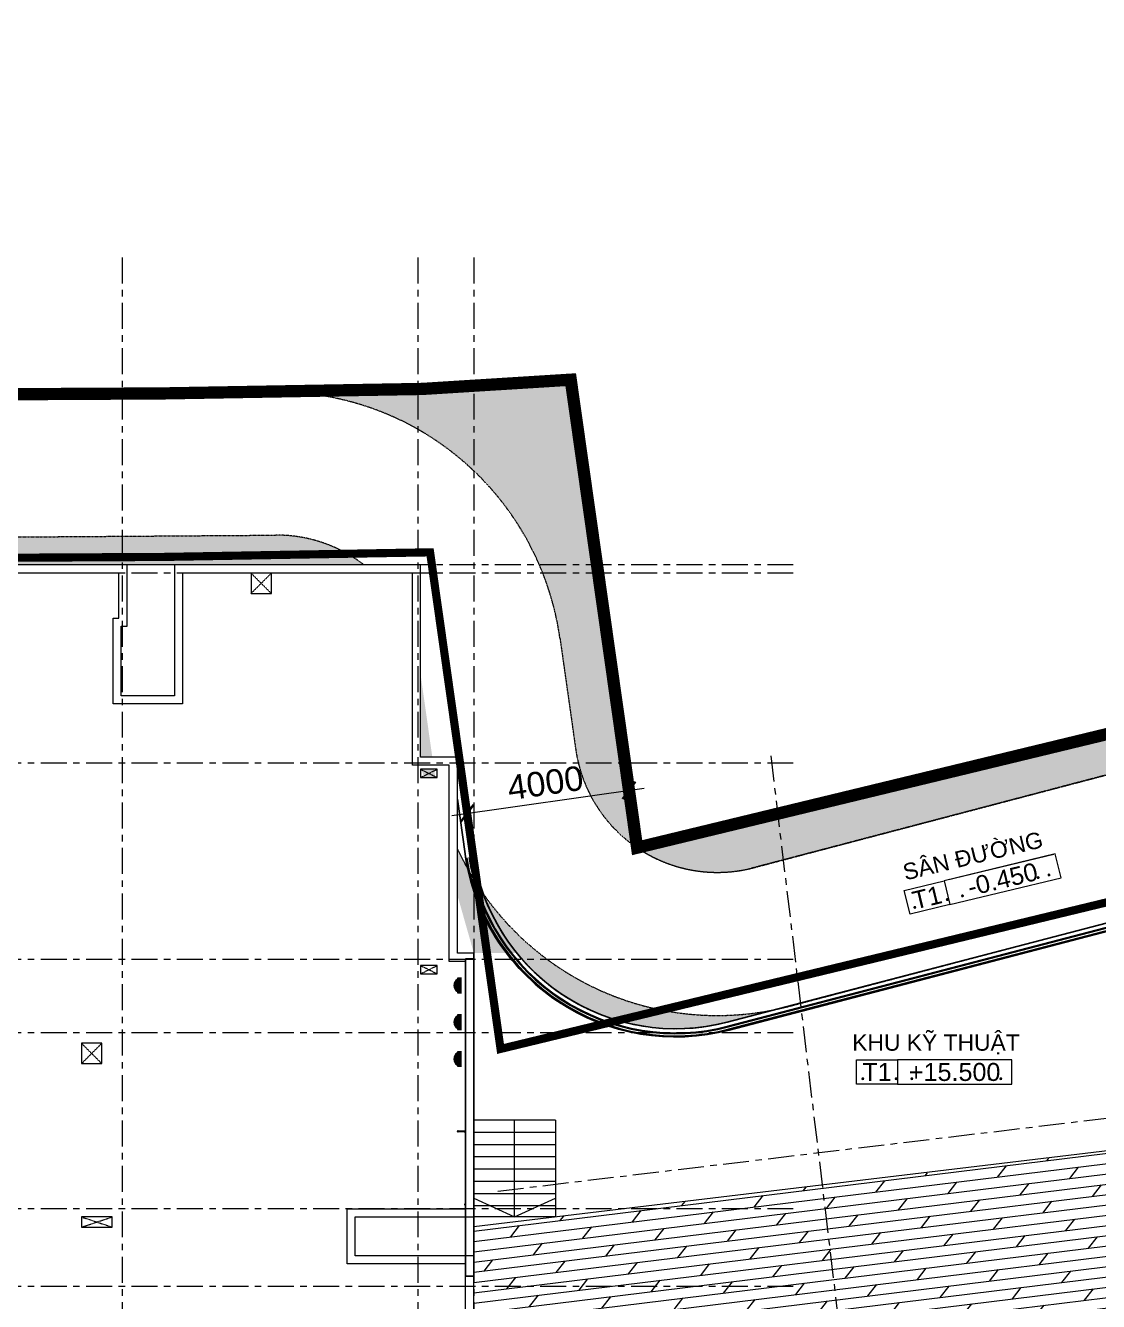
# Model space of a CAD drawing. Header units: millimetres. Extents: x -55734 to 162275, y -23881 to 125548.
# Drawn here: x 30032 to 56286, y 24582 to 55796 of the extents above; entities that cross this region are included whole.
import ezdxf
from ezdxf.enums import TextEntityAlignment as Align
from ezdxf.xclip import XClip

# ---------------------------------------------------------------- set-up
doc = ezdxf.new("R2010")
doc.units = ezdxf.units.MM
doc.header["$XCLIPFRAME"] = 0
for name, pattern in [('20180221 BF$0$2-2', [10, 5, -5]), ('20180221 BF$0$HIDDEN', [0.375, 0.25, -0.125]), ('Dash', [6.349999999999998, 3.174999999999999, -3.174999999999999]), ('gf$0$Dash', [6, 3, -3]), ('Grid Line', [22.224999999999994, 12.7, -3.174999999999999, 3.174999999999999, -3.174999999999999]), ('HIDDEN2', [4.7624999999999975, 3.174999999999999, -1.587499999999999]), ('PHANTOM', [63.50000000000001, 31.75, -6.35, 6.35, -6.35, 6.35, -6.35])]:
    doc.linetypes.add(name, pattern=pattern)
for name, color, linetype, lineweight in [('20180221 BF$0$QHH ÐỀ XUẤT ÐIỀU CHỈNH', 5, '20180221 BF$0$HIDDEN', 30), ('20180221 BF$0$TUONG 2', 2, 'Continuous', 25), ('@ color hatch', 7, 'Continuous', 13), ('A-_DOOR----_E', 7, 'Continuous', 9), ('A-DETL-GENF', 31, 'Continuous', 5), ('A-DETL-GENF-HDLN', 161, 'Dash', 5), ('A1 - dp$0$TUONG 2', 2, 'Continuous', 25), ('CHU', 181, 'Continuous', 5), ('CHU-1', 7, 'Continuous', 9), ('Core - tb$0$$0$FURNITURE', 45, 'Continuous', 5), ('Core - tb$0$$0$TUONG 2', 2, 'Continuous', 25), ('DIM', 1, 'Continuous', 5), ('gf$0$A-_DETA----_E', 8, 'Continuous', 9), ('HATCH-TUONG', 152, 'Continuous', 15), ('Hatch-wall', 251, 'Continuous', 5), ('KI-HIEU-1', 151, 'Continuous', 9), ('M-_SANIFIXR_E', 7, 'Continuous', 9), ('net thay', 137, 'Continuous', 15), ('NET THAY 2', 55, 'Continuous', 5), ('NET-CAT', 3, 'Continuous', 15), ('NET-THAY', 2, 'Continuous', 9), ('TRUC', 225, 'Continuous', 5)]:
    doc.layers.add(name, color=color, linetype=linetype, lineweight=lineweight)
doc.layers.add('CGXD', color=5, linetype='HIDDEN2')
doc.layers.add('RD-AB', color=4, linetype='PHANTOM')
doc.styles.add('Arial', font='Font - TrueType - Arial.ttf')
doc.styles.add('Arial_2', font='Font - TrueType - Arial.ttf', dxfattribs={"height": 800})
doc.styles.add('TA1', font='Font - TrueType - Arial.ttf')
doc.dimstyles.new('D_300_KTx3.0', dxfattribs={"dimtxt": 600, "dimasz": 375, "dimexe": 375, "dimexo": 375, "dimgap": 160, "dimtad": 1, "dimdec": 0, "dimzin": 9, "dimtxsty": 'TA1', "dimblk": 'ARCHTICK', "dimcen": 1, "dimdle": 375, "dimclrd": 256, "dimclre": 256, "dimclrt": 7, "dimadec": 0, "dimazin": 0, "dimtfac": 1, "dimtdec": 0, "dimtix": 1, "dimtmove": 1, "dimatfit": 3, "dimldrblk": 'ARCHTICK', "dimfxl": 0, "dimtolj": 1, "dimtzin": 0, "dimlwd": -1, "dimlwe": -1, "dimarcsym": 0})

# ---------------------------------------------------------------- blocks, each defined once
blk = doc.blocks.new('A$C56D52FB6')
at = {"layer": '@ color hatch', "ltscale": 0.5}
h = blk.add_hatch(dxfattribs=at)
h.set_pattern_fill('CROSS', color=139, scale=300)
h.set_pattern_definition([(0, (1237249.933418004, 279981.0874234497), (75, 75), [37.5, -112.5]), (90, (1237268.683418004, 279962.3374234497), (-74.99999999999999, 75), [37.5, -112.5])])
edge = h.paths.add_edge_path()
edge.add_arc((-52597.310154418, 25723.53869515624), 46.87546880460491, 183.5624257014222, 278.07708567209573, ccw=False)
edge.add_line((-52644.09504535748, 25720.62604079636), (-56182.68269464677, 25500.32665487302))
edge.add_arc((-56229.46758558625, 25497.41400051322), 46.8754688044698, -93.69928789162901, 3.562425701315817, ccw=False)
edge.add_arc((-56229.46758558625, 25497.41400051311), 46.87546880442402, 180.9895551796761, 266.30071210836184, ccw=False)
edge.add_line((-56276.33606338595, 25496.60445472577), (-61272.89652601165, 25410.30029756199))
edge.add_line((-61272.89652601165, 25410.30029756199), (-59841.04828947411, 25420.2689965839))
edge.add_arc((-59792.31463163556, 18420.43863931146), 6999.999999999938, 8.07708567204719, 90.39889363869833, ccw=False)
edge.add_line((-52861.75512698084, 19403.97559969324), (-52475.04244915862, 16678.97864196693))
edge.add_arc((-49009.7626968273, 17170.74712215846), 3500.000000003901, 188.0770856720485, 235.8469762005622)
edge.add_line((-50974.68045735476, 14274.35312368528), (-50972.59273299692, 14274.85784044471))
edge.add_line((-50972.59273299692, 14274.85784044471), (-52590.72390354588, 25677.12823431926))
h = blk.add_hatch(dxfattribs=at)
h.set_pattern_fill('CROSS', color=139, scale=300)
h.set_pattern_definition([(0, (590434.301906613, 100508.9166380081), (75, 75), [37.5, -112.5]), (90, (590453.051906613, 100490.1666380081), (-74.99999999999999, 75), [37.5, -112.5])])
edge = h.paths.add_edge_path()
edge.add_line((-59817.59995359102, 21923.59020676541), (-94123.51714234857, 21684.7482999222))
edge.add_arc((-94120.03616678866, 21184.76041725987), 500.0000000000103, 90.39889363870016, 179.1704710148115)
edge.add_line((-94619.98376449593, 21191.99917038056), (-57651.47329952149, 21191.86303680418))
edge.add_arc((-59793.23312467186, 18423.67502812914), 3500.000000000063, 52.27071439056644, 90.39889363869638)
edge = h.paths.add_edge_path()
edge.add_line((-55369.25588797701, 14246.7787336302), (-55369.25588797701, 13109.24581865161))
edge.add_line((-55369.25588797701, 13109.24581865161), (-54967.5488735562, 11695.10189249742))
edge.add_line((-54967.5488735562, 11695.10189249742), (-53917.02647144802, 11695.10189249742))
edge.add_arc((-50042.64134364434, 14825.48009479875), 4980.976591792983, 218.9370929753434, 284.8108236153007)
edge.add_line((-48769.36229801563, 10009.99587408403), (-47560.50112462021, 10325.84670025032))
edge.add_arc((-49010.68118985348, 17173.98351099089), 7000.000000015716, 204.7192388989766, 281.9564752419077, ccw=False)
edge = h.paths.add_edge_path()
edge.add_line((-55941.43878153054, 16191.84238405423), (-56244.9098013091, 16191.84238405422))
edge.add_line((-56244.9098013091, 16191.84238405422), (-56188.09705304616, 15991.84238405423))
edge.add_line((-56188.09705304616, 15991.84238405423), (-55910.14075972016, 15991.84238405423))
edge.add_arc((-49010.68118985922, 17173.98351099017), 7000.000000009936, 188.0770856720454, 189.7225495527698, ccw=False)
edge.add_line((-55941.24069452402, 16190.44655060718), (-55941.43878153054, 16191.84238405423))
edge = h.paths.add_edge_path()
edge.add_line((-57665.19796658882, 21191.73486841863), (-57651.30765431184, 21191.73486841862))
edge.add_arc((-59793.23312467171, 18423.67502812916), 3499.999999999955, 52.26728579717206, 52.27071439056808)
edge.add_line((-57651.47329952149, 21191.86303680418), (-57665.23438897462, 21191.86308747829))
edge.add_line((-57665.23438897462, 21191.86308747829), (-57665.19796658882, 21191.73486841863))
h.paths.add_polyline_path([(-56269.25588797701, 18501.82772714684), (-56269.25588797701, 16491.73486841851), (-55983.99744397544, 16491.73486841851)])
h = blk.add_hatch(dxfattribs=at)
h.set_pattern_fill('CROSS', color=139, scale=300)
h.set_pattern_definition([(0, (266422.9927652581, 100505.680249034), (75, 75), [37.5, -112.5]), (90, (266441.7427652581, 100486.930249034), (-74.99999999999999, 75), [37.5, -112.5])])
edge = h.paths.add_edge_path()
edge.add_line((-50972.45489764104, 14274.83711913933), (-34358.69779159851, 18291.28767043402))
edge.add_line((-34358.69779159851, 18291.28767043402), (-26870.79874875647, 20031.79562566728))
edge.add_line((-26870.79874875647, 20031.79562566728), (-20664.24176168814, 21795.03478807406))
edge.add_line((-20664.24176168814, 21795.03478807406), (-18690.18954590923, 15594.80901044124))
edge.add_arc((-17090.48040331993, 18707.83497549678), 3499.999999999109, 216.3524948346997, 242.8024589970868, ccw=False)
edge.add_arc((-25547.02854208468, 12483.94603234741), 6999.999999996249, 36.35249483465213, 102.7523131960874)
edge.add_line((-27092.1862276789, 19311.27989898944), (-48184.4457514041, 13768.79811309597))
edge.add_arc((-49006.89368788648, 17170.79449636478), 3499.999999999739, 235.83424668101628, 283.59074592841216, ccw=False)
at = {"layer": 'gf$0$A-_DETA----_E'}
blk.add_line((-34358.69779159851, 18291.28767043402), (-50972.45489764104, 14274.83711913934), dxfattribs=at)
at = {"layer": 'gf$0$A-_DETA----_E', "color": 190, "linetype": 'gf$0$Dash', "elevation": -6.706806565628018e-05}
for points in [[(-70865.0151231903, 25343.51881817078), (-59841.04828965787, 25420.26899642749, -0.3754859594212102), (-52861.75512716448, 19403.97559953666), (-52475.04244933674, 16678.97864177139, 0.4486096833341657), (-48120.25390073233, 13785.66601494256), (-38974.47380242917, 16188.93246230492)], [(-94619.11767393624, 21191.78821454115), (-94619.11767393624, 21181.52402828572, -0.4121759045981699), (-94122.59864949615, 21681.51191094803), (-59816.68146073866, 21920.35381779125, -0.1675442430971538), (-57654.57816310559, 21191.73486841863, -0.1675442430971538)], [(-55369.25588797701, 14245.53835097983, 0.3640774437279991), (-47230.7451044675, 10400.58490788359), (-38084.96500615916, 12803.85135524732)]]:
    blk.add_lwpolyline(points, format="xyb", dxfattribs=at)
at = {"layer": 'gf$0$A-_DETA----_E', "color": 190, "linetype": 'gf$0$Dash'}
blk.add_lwpolyline([(-50972.45489764104, 14274.83711913933), (-34358.69779159851, 18291.28767043402), (-26870.79874875647, 20031.79562566728), (-20664.24176168814, 21795.03478807406), (-18690.18954590923, 15594.80901044124, -0.115924881621918), (-19909.32978290756, 16633.20532777837, 0.298112084596343), (-27092.1862276789, 19311.27989898944), (-48184.44575140411, 13768.79811309597, -0.2114463366983028)], format="xyb", close=True, dxfattribs=at)
blk = doc.blocks.new('_ARCHTICK')
at = {"color": 0, "linetype": 'ByBlock', "const_width": 0.15}
blk.add_lwpolyline([(-0.5, -0.5), (0.5, 0.5)], dxfattribs=at)
blk = doc.blocks.new('*D137')
at = {"layer": 'Defpoints', "color": 0, "transparency": 16777216}
for p in [(100531.8121496711, 70577.86301605726), (100531.8121501467, 70577.86301270594, -2.393433463568996e-06), (96571.32158507942, 70015.8176469476, -3.895251013817929e-06)]:
    blk.add_point(p, dxfattribs=at)
at = {"layer": 'DIM', "transparency": 16777216}
blk.add_line((96200.04161113965, 69963.12817028222), (100903.0921231353, 70630.55249607397), dxfattribs=at)
for p, xscale, yscale, zscale, rotation in [((100531.8121496711, 70577.86301605726), 375.0000000000001, 375.0000000000001, 375.0000000000001, 8.077085671467618), ((96571.32158460384, 70015.81765029892), 375, 375, 375, 188.0770856714677)]:
    blk.add_blockref('_ARCHTICK', p, dxfattribs=dict(at, xscale=xscale, yscale=yscale, zscale=zscale, rotation=rotation))
at = {"layer": 'DIM', "color": 7, "transparency": 16777216, "insert": (98486.04310195653, 70758.5579623887), "char_height": 600, "attachment_point": 5, "rotation": 8.07708567146762, "style": 'TA1'}
blk.add_mtext('\\A1;4000', dxfattribs=at)
blk = doc.blocks.new('A$C73191BE0')
at = {"ltscale": 0.5, "elevation": -7.57168897027524e-06}
blk.add_lwpolyline([(-111251.638968903, -40603.81983384839), (-101428.3465158938, -37729.41921889782), (-77631.59054410447, -29036.50294196606), (-63571.97819189022, -22149.66548713087, 0.3019913393615757), (-52403.25444588922, -3033.024856158067, -0.2568509090265474), (-30624.81306117395, 42631.22261050977, 0.3043289812094543), (-22837.76160845481, 63508.85860228233), (-36453.21039251145, 120668.1711169634)], format="xyb", dxfattribs=at)
at = {"layer": 'NET-THAY', "ltscale": 0.5, "elevation": -6.926514062071248e-06}
blk.add_lwpolyline([(-113351.3860839405, -33388.38489743194), (-103770.7001357078, -30600.33152890205), (-80576.04049575329, -22127.36006295681), (-71191.1918401718, -17524.02910196781, 0.2846792449189251), (-59999.12446235255, 324.1353901159018, -0.2232869777561501), (-38037.48737803612, 46402.04256265116, 0.2870075754710688), (-31260.99260878553, 66503.76185703278), (-43749.08185433305, 118930.2817013192)], format="xyb", dxfattribs=at)
blk = doc.blocks.new('*U24')
at = {"color": 7, "ltscale": 30, "true_color": 0xffffff, "insert": (-420, 350), "char_height": 200, "attachment_point": 5, "bg_fill": 3, "box_fill_scale": 1.25, "bg_fill_color": 256, "bg_fill_true_color": 13158600, "bg_fill_transparency": 0}
blk.add_mtext('\\A1;.  .', dxfattribs=at)
at = {"color": 7, "ltscale": 30, "true_color": 0xffffff, "insert": (520, 350), "char_height": 200, "attachment_point": 5, "bg_fill": 3, "box_fill_scale": 1.25, "bg_fill_color": 256, "bg_fill_true_color": 13158600, "bg_fill_transparency": 0}
blk.add_mtext('\\A1;.      ..', dxfattribs=at)
at = {"color": 7, "style": 'Arial'}
blk.add_attdef('T1', text='', height=220, dxfattribs=at).set_placement((-450, 350), align=Align.MIDDLE_CENTER)
for points in [[(-700, 500), (-200, 500), (-200, 200), (-700, 200)], [(-200, 200), (1200, 200), (1200, 500), (-200, 500)]]:
    blk.add_lwpolyline(points, close=True)
blk.add_attdef('±0.000', text='', height=220, dxfattribs=at).set_placement((500, 349.9999999999127), align=Align.MIDDLE)
blk = doc.blocks.new('Family2 - Family1 2-690891-MẶT BẰNG CHIẾU MÁI')
at = {"layer": 'A-DETL-GENF'}
for p, q in [((399.9999999999989, 200.0000000000015), (0, 200.0000000000015)), ((0, 200.0000000000015), (0, 0)), ((0, 0), (399.9999999999989, 0)), ((399.9999999999989, 0), (399.9999999999989, 200.0000000000015))]:
    blk.add_line(p, q, dxfattribs=at)
at = {"layer": 'A-DETL-GENF-HDLN'}
for p, q in [((0, 200.0000000000015), (399.9999999999989, 0.8055884294881722)), ((0, -3.383959779057477e-14), (399.9999999999989, 199.1944115705117))]:
    blk.add_line(p, q, dxfattribs=at)
blk = doc.blocks.new('Family2 - Family1 2-690008-MẶT BẰNG CHIẾU MÁI')
at = {"layer": 'A-DETL-GENF'}
for p, q in [((499.9999999999978, 499.9999999992094), (0, 499.9999999992094)), ((0, 499.9999999992094), (0, 0)), ((499.9999999999978, 0), (499.9999999999978, 499.9999999992094)), ((0, 0), (499.9999999999978, 0))]:
    blk.add_line(p, q, dxfattribs=at)
at = {"layer": 'A-DETL-GENF-HDLN'}
for p, q in [((0, 499.9999999992094), (499.9999999999978, 0.8055884294881722)), ((0, -3.383959779057477e-14), (499.9999999999978, 499.1944115697196))]:
    blk.add_line(p, q, dxfattribs=at)
blk = doc.blocks.new('Family2 - Family1 2-691888-MẶT BẰNG CHIẾU MÁI')
at = {"layer": 'A-DETL-GENF'}
for p, q in [((750.0000000009118, 250.0000000000015), (0, 250.0000000000015)), ((0, 250.0000000000015), (0, 0)), ((0, 0), (750.0000000009118, 0)), ((750.0000000009118, 0), (750.0000000009118, 250.0000000000015))]:
    blk.add_line(p, q, dxfattribs=at)
at = {"layer": 'A-DETL-GENF-HDLN'}
for p, q in [((0, 250.0000000000015), (750.0000000009118, 0.8055884294881722)), ((0, -3.383959779057477e-14), (750.0000000009118, 249.1944115705117))]:
    blk.add_line(p, q, dxfattribs=at)
blk = doc.blocks.new('ALC1807-ASCENT PLAZA-TANG 23_rvt-1-MẶT BẰNG CHIẾU MÁI')
at = {"lineweight": 5}
for name, p in [('Family2 - Family1 2-690008-MẶT BẰNG CHIẾU MÁI', (35550.5242504676, 41899.85218288269)), ('Family2 - Family1 2-690891-MẶT BẰNG CHIẾU MÁI', (39700.52425046697, 37400.04403359952)), ('Family2 - Family1 2-690891-MẶT BẰNG CHIẾU MÁI', (39700.52425046697, 32599.82974805717)), ('Family2 - Family1 2-690008-MẶT BẰNG CHIẾU MÁI', (31400.52425046681, 30399.93651796382)), ('Family2 - Family1 2-691888-MẶT BẰNG CHIẾU MÁI', (31400.5242504668, 26399.93651796536))]:
    blk.add_blockref(name, p, dxfattribs=at)
blk = doc.blocks.new('A$C7E716810')
at = {"layer": 'NET-THAY', "lineweight": 9}
for p, q in [((48199.9999999983, 42600.0000000002), (34199.99999999835, 42600.0000000002)), ((41014.99999999825, 41100.0000000002), (41014.99999999825, 42600.0000000002)), ((42174.99999999825, 42600.0000000002), (42174.99999999825, 39400.00000000006)), ((48199.9999999983, 37900.00000000008), (48199.9999999983, 42600.0000000002)), ((40874.99999999825, 39400.00000000006), (40874.99999999825, 41100.0000000002)), ((40874.99999999825, 41100.0000000002), (41014.99999999825, 41100.0000000002)), ((42174.99999999825, 39400.00000000006), (40874.99999999825, 39400.00000000006)), ((49099.9999999983, 37900.00000000008), (48199.9999999983, 37900.00000000008)), ((49099.9999999983, 33100.00000000008), (49099.9999999983, 37900.00000000008)), ((49157.58457710576, 37900.00000000054), (49099.9999999983, 37900.00000000054)), ((49485.0095556524, 35559.75545575369), (49157.58457710576, 37900.00000000054)), ((78460.74113557115, 37361.68258383647), (55700.74588990204, 31414.95895659529)), ((49499.99999999829, 33100.00000000008), (49099.9999999983, 33100.00000000008)), ((49499.99999999829, 26650.00000000164), (49499.99999999829, 33100.00000000008)), ((46599.9999999983, 25700.00000000164), (46599.9999999983, 26650.00000000164)), ((46599.9999999983, 26650.00000000164), (49499.99999999829, 26650.00000000164)), ((49499.99999999887, 1.967691704019003e-10), (49499.99999999887, 26650.00000000164)), ((49499.99999999887, 25700.00000000164), (46599.9999999983, 25700.00000000164))]:
    blk.add_line(p, q, dxfattribs=at)
for points in [[(34299.99999999886, 1.274656769023608e-10), (49499.99999999887, 1.967691704019003e-10), (49499.99999999887, 11599.99999999992), (47999.99999999887, 11599.99999999992), (47999.99999999887, 11550.00000000163), (46599.99999999827, 11550.00000000163), (46599.99999999827, 12500.00000000164), (49499.99999999887, 12500.00000000164), (49499.99999999887, 25700.00000000164), (46599.9999999983, 25700.00000000164), (46599.9999999983, 26650.00000000164), (49499.99999999887, 26650.00000000164), (49499.99999999829, 33100.00000000008), (49099.9999999983, 33100.00000000008), (49099.9999999983, 37900.00000000054), (48199.9999999983, 37900.00000000008), (48199.9999999983, 42600.0000000002), (42174.99999999825, 42600.0000000002), (42174.99999999825, 39400.00000000006), (40874.99999999825, 39400.00000000006), (40874.99999999825, 41100.0000000002), (41014.99999999825, 41100.0000000002), (41014.99999999825, 42600.00000000009), (34199.99999999836, 42600.00000000009)], [(34499.99999999886, 200.0000000001555), (49299.9999999989, 200.0000000001958), (49299.99999999887, 11399.99999999995), (48199.99999999889, 11399.99999999992), (48199.99999999887, 11350.00000000163), (46399.99999999827, 11350.00000000163), (46399.99999999827, 12700.00000000164), (49299.99999999884, 12700.00000000164), (49299.99999999887, 25500.00000000167), (46399.9999999983, 25500.00000000164), (46399.9999999983, 26850.00000000164), (49299.99999999887, 26850.00000000164), (49299.9999999983, 32900.00000000006), (48899.9999999983, 32900.00000000008), (48899.9999999983, 37700.00000000042), (47999.9999999983, 37699.99999999998), (47999.9999999983, 42400.0000000002), (42374.99999999825, 42400.0000000002), (42374.99999999825, 39200.00000000006), (40674.99999999825, 39200.00000000006), (40674.99999999825, 41300.0000000002), (40814.99999999825, 41300.0000000002), (40814.99999999825, 42400.00000000009), (34399.99999999836, 42400.00000000009)]]:
    blk.add_lwpolyline(points, dxfattribs=at)
for radius, start, end in [(4999.999999999953, 187.9645856005961, 247.2099298837126), (4999.999999999944, 190.8080645799794, 193.629351557536), (4999.999999999945, 194.7622140612965, 196.4617357692629), (4999.999999999945, 197.6754833986188, 199.2941208252007), (4999.999999999947, 200.5527864448853, 202.1265067427397), (4999.999999999946, 203.413741174603, 204.9588935398745), (4999.999999999947, 206.2658929621638, 207.7912812350987), (4999.999999999946, 209.1127629813931, 210.6236698477591), (4999.999999999947, 211.9562153834326, 213.4560593973582), (4999.999999999948, 214.7973294125793, 216.2884499048922), (4999.999999999949, 217.6367731728389, 219.1208413913561), (4999.999999999944, 220.4749823835238, 221.9532338790451), (4999.999999999951, 223.312253333438, 224.7856273906945), (4999.999999999947, 226.1487945222417, 227.6180219501508), (4999.999999999949, 228.9847569316494, 230.450417582163), (4999.999999999945, 231.820252580651, 233.2828143119524), (4999.999999999951, 234.6553663317295, 236.1152121661206), (4999.999999999955, 237.4901636498189, 238.9476111722969), (4999.999999999948, 240.3246958455931, 241.7800113588455), (4999.999999999945, 243.159003703645, 244.6124127554589), (4999.999999999945, 245.993120051067, 284.6428708967443)]:
    blk.add_arc((54436.77906650287, 36252.56041489523), radius, start, end, dxfattribs=at)
at = {"lineweight": 5}
blk.add_blockref('ALC1807-ASCENT PLAZA-TANG 23_rvt-1-MẶT BẰNG CHIẾU MÁI', (8499.475749531326, 0.06348203627567273), dxfattribs=at)
blk = doc.blocks.new('M_Urinal-Wall-3D - M_Urinal-Wall-3D-2211937-IDEA-4th Storey - Detail')
at = {"layer": 'M-_SANIFIXR_E'}
blk.add_hatch(color=10, dxfattribs=at).paths.add_polyline_path([(-109.0745998661536, 302.8189976031653), (-154.3407862696125, 296.9603026130118), (-196.6238367956002, 279.7703178336354), (-233.1372104285497, 252.3818990322947), (-261.4745998661537, 216.5999999999529), (-286.8745998661652, 216.5999999999529), (-286.8745998661652, 114.9999999999609), (69.23974890405088, 114.9999999999609), (69.23974890405088, 216.5999999999529), (43.32540013382904, 216.5999999999529), (14.98801069622509, 252.3818990322947), (-21.52536293670705, 279.7703178336354), (-63.80841346271209, 296.9603026130097)], flags=0)
at = {"layer": 'M-_SANIFIXR_E', "color": 8}
for p, q in [((-261.4745998660653, 216.6000000000037), (-286.87459986607, 216.6000000000037)), ((-286.87459986607, 216.6000000000037), (-286.87459986607, 114.9999999990102)), ((-261.4745998660704, 216.5999999990201), (-261.4745998660704, 114.9999999999975)), ((43.32540013392836, 161.8706063241912), (-261.4745998660704, 161.8706063241912)), ((-261.4745998660704, 161.8706063241912), (-261.4745998660704, 114.9999999999975)), ((69.23974890414924, 216.5999999999961), (43.32540013392855, 216.5999999999961)), ((43.32540013392836, 216.5999999990211), (43.32540013392836, 114.9999999999965)), ((43.32540013392836, 114.9999999999965), (43.32540013392836, 161.8706063241912)), ((69.23974890414924, 114.9999999990102), (69.23974890414924, 216.5999999999961))]:
    blk.add_line(p, q, dxfattribs=at)
blk.add_arc((-109.0745998660706, 125.0189976032092), 177.7999999999999, 31.00271913387401, 148.9972808661222, dxfattribs=at)
blk = doc.blocks.new('*U125')
at = {"layer": 'Core - tb$0$$0$FURNITURE'}
for p, q in [((0, 100), (23430.23528543804, 100.0000088554019)), ((0, 75), (23430.23528543804, 75.00000885540192)), ((0, 25), (23430.23528543804, 25.0000088554019)), ((0, 0), (23430.23528543804, 8.855401904618585e-06))]:
    blk.add_line(p, q, dxfattribs=at)
blk = doc.blocks.new('A$C0687412E')
at = {"layer": 'Hatch-wall', "ltscale": 0.5}
h = blk.add_hatch(dxfattribs=at)
h.set_pattern_fill('DOLMIT', color=256, scale=1000, angle=7)
h.set_pattern_definition([(7, (-36934.16314783722, 5650.292041777284), (-30.46733585128687, 248.1365379103305), []), (51.99999999999999, (-36934.16314783722, 5650.292041777284), (-557.2077465882226, 435.3384033875757), [353.5533905932731, -707.1067811865463])])
h.paths.add_polyline_path([(-52583.88275247851, 5286.558108561108), (-38898.35156057974, 6913.557762513519), (-38406.37301572483, 2806.389924614457), (-41186.14523856826, 2472.172947899671), (-51969.34669239412, 1094.895056434558), (-54969.62260649942, 1094.545138787595), (-54969.61234903333, 5000.782649253255)])
h.paths.add_polyline_path([(-37111.639641097, 7131.913044596207), (-37112.58355953469, 7139.793127038167), (-37535.54343871657, 10670.77477394161), (-26357.41186127695, 13591.39309756004), (-24149.60596596828, 12242.43177485618), (-23610.61243903456, 10589.57568304671), (-23071.61891210085, 8936.719591237023), (-4346.838813103503, 11064.64939239121), (-4191.827364924015, 9770.80765432748), (-5581.693471873819, 9604.314820965985), (-5581.693300169718, 9604.322074153344), (-28418.62871938135, 6868.662948700949), (-28080.2173063255, 4043.577725026873), (-36619.14936505783, 3020.473138568341)])
at = {"layer": '20180221 BF$0$TUONG 2', "ltscale": 0.5, "elevation": -6.860775976086985e-05}
blk.add_lwpolyline([(-55169.4704967778, 3794.773832800449), (-54969.612788431, 3794.773832800449), (-54969.60996127985, 11554.4169310066), (-55169.46766962665, 11554.4169310066)], close=True, dxfattribs=at)
at = {"layer": 'A-_DOOR----_E'}
blk.add_line((-55369.41904219084, 7333.655383619945, 5.39142193742474e-07), (-55374.90432356508, 7339.140664994135, 5.39142193742474e-07), dxfattribs=at)
at = {"layer": 'A1 - dp$0$TUONG 2', "ltscale": 0.5, "elevation": 2.868448848134008e-07}
for points in [[(-55369.25588800472, 16491.69376029705), (-55311.74463876977, 16491.69376029705), (-54984.31555879407, 14151.41990140475, 0.4487796255676842), (-48768.57922454434, 10006.62340224609), (-26008.3331136076, 15953.412575477), (-22309.5035841217, 13693.44126859999), (-21286.78941428196, 10557.22671066966), (-17971.19309921935, 10955.07729423668), (-1999.165824747761, 16693.43287766308), (0.2272008614381775, -2.982451257626963), (-54969.29087026452, -6587.526949167845)], [(-55369.25588800472, 15459.34325519383), (-55182.38633922808, 14123.7077030391, 0.4487796255676858), (-48718.02055160835, 9813.11934391408), (-26040.04689059011, 15738.41240009749), (-22476.76496421127, 13561.26018269077), (-21426.01928205078, 10339.08530504101), (-17924.88142580603, 10759.19969982653), (-2167.887018287322, 16420.29927614156), (-222.1332753532915, 171.8117583203602), (-54993.07789913332, -6388.946544148621)]]:
    blk.add_lwpolyline(points, format="xyb", dxfattribs=at)
at = {"layer": 'HATCH-TUONG'}
blk.add_arc((-50032.47682150015, 14844.29528354496, 2.868448848134008e-07), 5197.107618714167, 189.1302655705105, 284.6428708966622, dxfattribs=at)
at = {"layer": 'HATCH-TUONG', "lineweight": 9}
for radius in [5172.10761871417, 5122.107618714167, 5097.107618714168]:
    blk.add_arc((-50032.47682150015, 14844.29528354496, 2.868448848134008e-07), radius, 189.1302655705105, 284.6428708966622, dxfattribs=at)
at = {"layer": 'M-_SANIFIXR_E', "color": 8}
for p, q in [((-55349.41904219084, 7345.655383619945, 5.39142193742474e-07), (-55369.41904219084, 7345.655383619945, 5.39142193742474e-07)), ((-55369.41904219084, 7345.655383619945, 5.39142193742474e-07), (-55369.41904219084, 7327.655383619945, 5.39142193742474e-07)), ((-55369.41904219084, 7327.655383619945, 5.39142193742474e-07), (-55349.41904219084, 7327.655383619945, 5.39142193742474e-07)), ((-55366.41904219084, 7342.655383619945, 5.39142193742474e-07), (-55366.41904219084, 7330.655383619945, 5.39142193742474e-07)), ((-55169.41904219084, 7342.655383619945, 5.39142193742474e-07), (-55366.41904219084, 7342.655383619945, 5.39142193742474e-07)), ((-55366.41904219084, 7330.655383619945, 5.39142193742474e-07), (-55366.41904219084, 7342.655383619945, 5.39142193742474e-07)), ((-55366.41904219084, 7342.655383619945, 5.39142193742474e-07), (-55349.41904219084, 7342.655383619945, 5.39142193742474e-07)), ((-55366.41904219084, 7330.655383619945, 5.39142193742474e-07), (-55181.41904219084, 7330.655383619945, 5.39142193742474e-07)), ((-55349.41904219084, 7330.655383619945, 5.39142193742474e-07), (-55366.41904219084, 7330.655383619945, 5.39142193742474e-07)), ((-55349.41904219084, 7342.655383619945, 5.39142193742474e-07), (-55349.41904219084, 7345.655383619945, 5.39142193742474e-07)), ((-55349.41904219084, 7327.655383619945, 5.39142193742474e-07), (-55349.41904219084, 7330.655383619945, 5.39142193742474e-07)), ((-55201.41904219084, 7330.655383619945, 5.39142193742474e-07), (-55201.41904219084, 7327.655383619945, 5.39142193742474e-07)), ((-55181.41904219084, 7330.655383619945, 5.39142193742474e-07), (-55201.41904219084, 7330.655383619945, 5.39142193742474e-07)), ((-55201.41904219084, 7327.655383619945, 5.39142193742474e-07), (-55184.41904219084, 7327.655383619945, 5.39142193742474e-07)), ((-55184.41904219084, 7327.655383619945, 5.39142193742474e-07), (-55184.41904219084, 7310.655383619945, 5.39142193742474e-07)), ((-55184.41904219084, 7310.655383619945, 5.39142193742474e-07), (-55181.41904219084, 7310.655383619945, 5.39142193742474e-07)), ((-55181.41904219084, 7330.655383619945, 5.39142193742474e-07), (-55181.41904219084, 5544.768395819585, 5.391422458110936e-07)), ((-55181.41904219084, 7310.655383619945, 5.39142193742474e-07), (-55181.41904219084, 7330.655383619945, 5.39142193742474e-07)), ((-55169.41904219084, 5544.768395819585, 5.391422458110936e-07), (-55169.41904219084, 7342.655383619945, 5.39142193742474e-07)), ((-55184.41904219084, 5547.768395819585, 5.391422458110936e-07), (-55201.41904219084, 5547.768395819585, 5.391422458110936e-07)), ((-55201.41904219084, 5547.768395819585, 5.391422458110936e-07), (-55201.41904219084, 5544.768395819585, 5.391422458110936e-07)), ((-55201.41904219084, 5544.768395819585, 5.391422458110936e-07), (-55181.41904219084, 5544.768395819585, 5.391422458110936e-07)), ((-55181.41904219084, 5564.768395819585, 5.391422458110936e-07), (-55184.41904219084, 5564.768395819585, 5.391422458110936e-07)), ((-55184.41904219084, 5564.768395819585, 5.391422458110936e-07), (-55184.41904219084, 5547.768395819585, 5.391422458110936e-07)), ((-55181.41904219084, 5544.768395819585, 5.391422458110936e-07), (-55181.41904219084, 5564.768395819585, 5.391422458110936e-07)), ((-55181.41904219084, 5544.768395819585, 5.391422458110936e-07), (-55169.41904219084, 5544.768395819585, 5.391422458110936e-07))]:
    blk.add_line(p, q, dxfattribs=at)
at = {"layer": 'net thay', "ltscale": 0.5}
for p, q in [((-37112.58355951979, 7139.79312704003, 5.39142193742474e-07), (-54969.61234903332, 5000.782649253255, 5.39142193742474e-07)), ((-52969.07379203771, 5240.417864331306, 6.94337468394254e-05), (-54969.12744424804, 5240.417864331306, 2.868448848130755e-07))]:
    blk.add_line(p, q, dxfattribs=at)
for points, elevation in [([(-52969.07379203771, 7609.235800794588), (-54969.07379203771, 7609.235800794588)], 6.94337468394254e-05), ([(-53969.07379203771, 5240.417864331306), (-53969.07379203771, 7609.235800794588)], 6.94337468394254e-05), ([(-52969.07379203771, 7609.235800794588), (-52969.07379203771, 5240.417864331306)], 6.94337468394254e-05), ([(-52969.07379203771, 7309.235800794588), (-54969.07379203771, 7309.235800794588)], 6.94337468394254e-05), ([(-52969.07379203771, 7309.235800794588), (-54969.07379203771, 7309.235800794588)], 6.94337468394254e-05), ([(-52969.07379203771, 7009.235800794588), (-54969.07379203771, 7009.235800794588)], 6.94337468394254e-05), ([(-52969.07379203771, 6709.235800794588), (-54969.07379203771, 6709.235800794588)], 6.94337468394254e-05), ([(-52969.07379203771, 6409.235800794588), (-54969.07379203771, 6409.235800794588)], 6.94337468394254e-05), ([(-52969.07379203771, 6409.235800794588), (-54969.07379203771, 6409.235800794588)], 6.94337468394254e-05), ([(-52969.07379203771, 6109.235800794588), (-54969.07379203771, 6109.235800794588)], 6.94337468394254e-05), ([(-52969.07379203771, 5809.235800794588), (-54969.07379203771, 5809.235800794588)], 6.94337468394254e-05), ([(-54969.07379203771, 5702.29172704104), (-53969.07379203771, 5240.417864331306), (-52969.07379203771, 5702.29172704104)], 3.48612233082714e-05), ([(-52969.07379203771, 5509.235800794588), (-54969.07379203771, 5509.235800794588)], 6.94337468394254e-05)]:
    blk.add_lwpolyline(points, dxfattribs=dict(at, elevation=elevation))
at = {"layer": 'NET-THAY', "lineweight": 9}
blk.add_arc((-50032.47682150015, 14844.29528354496, 2.868448848134008e-07), 4999.999999999945, 189.1302655705105, 284.6428708966622, dxfattribs=at)
at = {"layer": 'Core - tb$0$$0$TUONG 2', "rotation": 14.64287087509474}
blk.add_blockref('*U125', (-48718.24775246555, 9816.101795172668), dxfattribs=at)
at = {"layer": 'M-_SANIFIXR_E', "color": 8, "rotation": 90}
for p in [(-55154.51180139912, 11014.50959022844, 5.39142193742474e-07), (-55154.47043455247, 10114.37150087906, 5.39142193742474e-07), (-55154.6761732938, 9214.233434091439, 5.39142193742474e-07)]:
    blk.add_blockref('M_Urinal-Wall-3D - M_Urinal-Wall-3D-2211937-IDEA-4th Storey - Detail', p, dxfattribs=at)
blk = doc.blocks.new('A$C1F0A2BF7')
at = {"layer": '20180221 BF$0$QHH ÐỀ XUẤT ÐIỀU CHỈNH', "linetype": '20180221 BF$0$2-2'}
blk.add_arc((152707.1731977988, 137197.6142747912, -1.418363552946434e-06), 59999.99999999986, 215.6444200004035, 265.9921388475466, dxfattribs=at)
at = {"layer": 'CGXD', "ltscale": 200, "const_width": 200, "elevation": -3.977424561112374e-06}
blk.add_lwpolyline([(118267.2105483628, 69299.8113417508), (97389.2170030819, 64252.46243989574), (95665.13970612898, 76400.76485154765), (89158.62054502891, 76288.37961033436), (80095.1513761798, 76240.15018884973)], dxfattribs=at)
at = {"layer": 'RD-AB', "ltscale": 30, "const_width": 300, "elevation": -2.891235942494149e-06}
blk.add_lwpolyline([(117344.6045972788, 73191.79761321568), (100730.8474912462, 69175.34706192328), (99106.1300698255, 80624.02791663486), (95473.97263865673, 80397.90322199179), (89113.63219522993, 80288.04288399516), (80091.73686771153, 80240.03468964648), (75994.12870662392, 80254.44199923135), (71938.37283834454, 80296.20600260355), (67975.95661123702, 80231.72637502235), (63772.75004163105, 80162.77319575273), (62689.83872089873, 80152.62138082056), (59192.27086656925, 80148.27507105035), (53278.75598948938, 80129.77594810544), (50695.74403449346, 80166.50817059341), (49385.24753326323, 80201.13342511316), (45942.69421795069, 79962.74994891374), (45276.71385520662, 80356.5394308784), (45163.15753957926, 80925.05061196059), (45246.98929209792, 84236.54155098082), (45176.22984490305, 103598.6866794835)], dxfattribs=at)
at = {"layer": 'DIM'}
dim = blk.add_aligned_dim(p1=(96571.32158507941, 70015.81764694759, -4.393053492743082e-06), p2=(100531.8121501467, 70577.86301270594, -2.891235942494149e-06), distance=3.3848995411640892e-06, dimstyle='D_300_KTx3.0', dxfattribs=at)
dim.commit()
dim.dimension.update_dxf_attribs({"geometry": '*D137', "text_midpoint": (98486.04310195653, 70758.5579623887, -4.978024789251535e-07)})

msp = doc.modelspace()

# ---------------------------------------------------------------- linework, layer by layer
at = {"layer": 'TRUC', "linetype": 'Grid Line', "ltscale": 50}
for p, q in [((32400.52425046684, 50122.62621658081), (32400.52425046678, -7437.947550931074)), ((39630.52425046701, 50122.6262165808), (39630.52425046694, -10105.52243189255)), ((41000.5242504676, 50122.62621658079), (41000.52425046753, -7437.947550931092)), ((48819.12251325863, 42599.93651796378), (-15250.37242925576, 42599.93651796399)), ((48819.12251325863, 42399.93651796378), (-20104.99804221192, 42399.93651796401)), ((48266.20234097669, 37928.56696930055), (52230.30557336149, 4835.178096076612)), ((48819.12251325863, 37749.93651796425), (-17790.37242925578, 37749.93651796446)), ((41585.19059451254, 27281.66901028148), (106103.1561622593, 35009.97622093809)), ((48819.12251325859, 32949.9365179638), (-17790.37242925579, 32949.93651796402)), ((48819.12251325858, 31149.93651796379), (-20104.99804221196, 31149.93651796401)), ((48819.12251325858, 26849.93651796533), (-17790.37242925581, 26849.93651796554)), ((48819.12251325856, 24949.93651796504), (-20104.99804221197, 24949.93651796526))]:
    msp.add_line(p, q, dxfattribs=at)

# ---------------------------------------------------------------- block references
at = {"layer": 'NET THAY 2'}
ref = msp.add_blockref('A$C1F0A2BF7', (-55733.7975177078, -33492.41671422218, 4.978024789251535e-07), dxfattribs=at)
XClip(ref).set_block_clipping_path([(-27462.618629115583, 51738.674998801594), (137958.51740970556, 152520.38063209807)])
at = {"layer": 'NET-CAT', "rotation": 86.30059057706528}
msp.add_blockref('A$C73191BE0', (96985.13469838293, 103700.7461861461, -1.892406097825058e-06), dxfattribs=at)
at = {"layer": 'NET-THAY'}
msp.add_blockref('A$C56D52FB6', (95969.65169468791, 21408.20164954532), dxfattribs=at)

# ---------------------------------------------------------------- next in the draw order: block references
at = {"layer": 'KI-HIEU-1', "linetype": 'ByBlock', "xscale": 2, "yscale": 2, "zscale": 2}
msp.add_blockref('*U24', (51766.79423787605, 29496.68641147582), dxfattribs=at).add_auto_attribs({'±0.000': '+15.500', 'T1': 'T1'})

# ---------------------------------------------------------------- next in the draw order: block references
at = {"layer": 'CHU'}
msp.add_blockref('A$C0687412E', (95969.65169471562, 21408.20164931402, -2.868448848134008e-07), dxfattribs=at)
at = {"layer": 'DIM'}
msp.add_blockref('A$C7E716810', (-8499.6041932874, -0.0634820362465689), dxfattribs=at)

# ---------------------------------------------------------------- next in the draw order: texts
at = {"layer": 'CHU-1', "style": 'TA1'}
msp.add_text('KHU KỸ THUẬT', height=400, dxfattribs=at).set_placement((50260.77091805957, 30716.2341184117))

# ---------------------------------------------------------------- next in the draw order: texts
at = {"layer": 'CHU', "color": 7, "insert": (51463.93456430582, 35267.78286658072, -3.47962208218722e-06), "char_height": 399.9999999999999, "width": 3507.614758128594, "attachment_point": 1, "rotation": 13.590745928410785, "line_spacing_factor": 0.9364389825664474, "style": 'Arial_2', "bg_fill": 3, "box_fill_scale": 1.25, "bg_fill_color": 256, "bg_fill_true_color": 13158600, "bg_fill_transparency": 0}
msp.add_mtext('SÂN ĐƯỜNG', dxfattribs=at)

# ---------------------------------------------------------------- next in the draw order: block references
at = {"layer": 'KI-HIEU-1', "linetype": 'ByBlock', "xscale": 1.999999999999999, "yscale": 1.999999999999999, "zscale": 1.999999999999999, "rotation": 13.59074592841078}
msp.add_blockref('*U24', (53130.66003766167, 33996.24798860952, -3.47962208218722e-06), dxfattribs=at).add_auto_attribs({'±0.000': '-0.450', 'T1': 'T1'})

doc.saveas('drawing.dxf')
